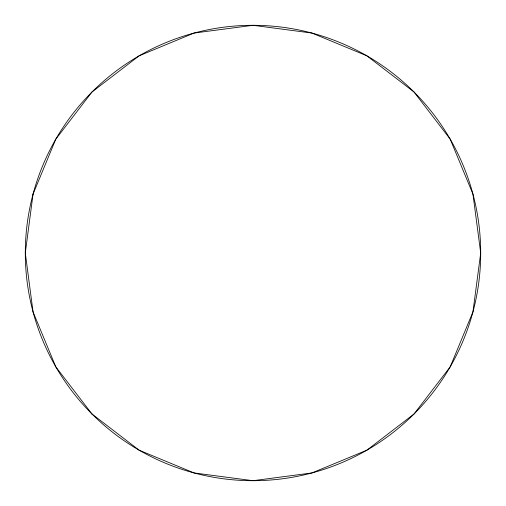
<?xml version="1.0" encoding="UTF-8"?>
<svg xmlns="http://www.w3.org/2000/svg" width="506" height="506" viewBox="0 0 506 506"><rect width="100%" height="100%" fill="white"/><g stroke="black" fill="none" stroke-linecap="round" stroke-linejoin="round"><path stroke-width="0.76" d="M33.061 194.07L25.3 253L33.061 311.93L55.805 366.85L91.991 414.009L139.15 450.195L194.07 472.939L253 480.7L311.93 472.939L366.85 450.195L414.009 414.009L450.195 366.85L472.939 311.93L480.7 253L472.939 194.07L450.195 139.15L414.009 91.991L366.85 55.805L311.93 33.061L253 25.3L194.07 33.061L139.15 55.805L91.991 91.991L55.805 139.15L33.061 194.07M91.991 414.009A227.7 227.7 0 0 0 472.939 311.93A227.7 227.7 0 0 0 194.07 33.061A227.7 227.7 0 0 0 91.991 414.009"/></g></svg>
